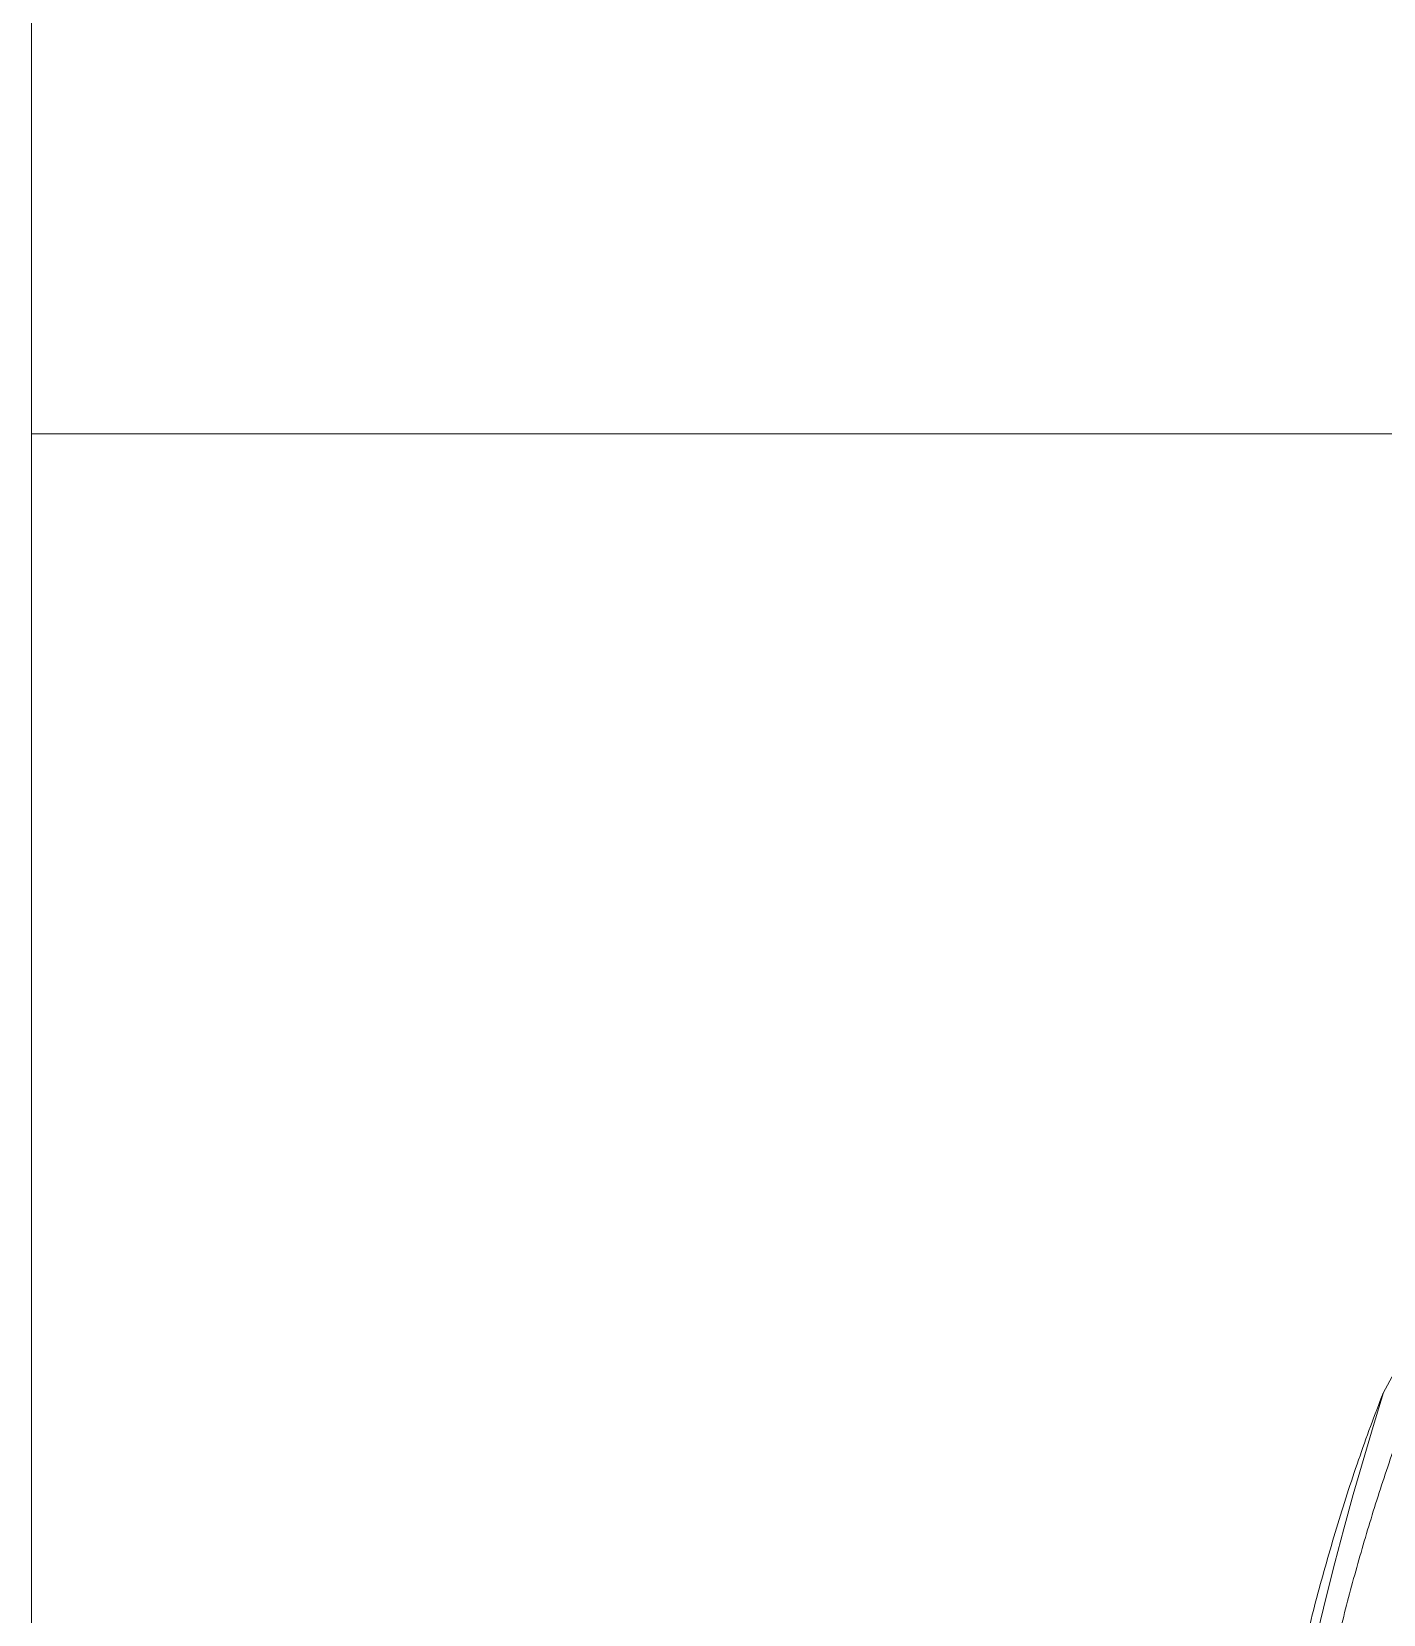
# Model space of a CAD drawing. Header units: metres. Extents: x -13933 to 152404, y -7861 to 21912.
# Drawn here: x 111523.3 to 111601.8, y 1844 to 1936 of the extents above; entities that cross this region are included whole.
import ezdxf
from ezdxf.xclip import XClip

# ---------------------------------------------------------------- set-up
doc = ezdxf.new("R2010")
doc.units = ezdxf.units.M
doc.header["$LTSCALE"] = 100
doc.header["$MEASUREMENT"] = 0
doc.header["$XCLIPFRAME"] = 0
doc.layers.get('0').update_dxf_attribs({"color": 9, "lineweight": 9})
for name, color, linetype, lineweight in [('04', 9, 'Continuous', 9), ('06D', 9, 'Continuous', 9), ('40M', 9, 'Continuous', 9)]:
    doc.layers.add(name, color=color, linetype=linetype, lineweight=lineweight)

# ---------------------------------------------------------------- blocks, each defined once
blk = doc.blocks.new('p-araba-polo')
for points, knots in [([(3.89681, 0), (3.89677, -0.01209), (3.89668, -0.03627), (3.89592, -0.07253), (3.89472, -0.10878), (3.893, -0.14501), (3.89078, -0.18122), (3.88803, -0.21739), (3.88473, -0.25351), (3.88084, -0.28957), (3.87635, -0.32556), (3.87122, -0.36147), (3.86539, -0.39727), (3.85883, -0.43294), (3.85148, -0.46846), (3.84326, -0.5038), (3.83413, -0.5389), (3.82397, -0.57372), (3.8128, -0.60824), (3.80432, -0.63088), (3.80008, -0.64221)], [0, 0, 0, 0, 0.055558, 0.111113, 0.166668, 0.222224, 0.277781, 0.333337, 0.388894, 0.44445, 0.500005, 0.55556, 0.611116, 0.666671, 0.722227, 0.777783, 0.833339, 0.888892, 0.944445, 1, 1, 1, 1]), ([(3.81742, -0.64441), (3.8199, -0.63799), (3.82486, -0.62513), (3.83179, -0.60561), (3.83837, -0.5859), (3.84459, -0.566), (3.85047, -0.54593), (3.85602, -0.52571), (3.86125, -0.50535), (3.86618, -0.48486), (3.87081, -0.46426), (3.87516, -0.44355), (3.87923, -0.42275), (3.88305, -0.40188), (3.88661, -0.38093), (3.88992, -0.35992), (3.893, -0.33887), (3.89585, -0.31777), (3.89848, -0.29664), (3.9009, -0.27548), (3.90311, -0.25429), (3.90512, -0.2331), (3.90693, -0.21189), (3.90856, -0.19068), (3.91, -0.16947), (3.91126, -0.14826), (3.91235, -0.12705), (3.91326, -0.10585), (3.914, -0.08466), (3.91457, -0.06348), (3.91498, -0.04231), (3.91523, -0.02115), (3.91526, -0.00705), (3.91528, 0)], [0, 0, 0, 0, 0.031503, 0.063111, 0.094824, 0.126637, 0.158547, 0.190546, 0.222628, 0.254786, 0.287011, 0.319297, 0.351636, 0.384021, 0.416445, 0.448899, 0.481372, 0.513858, 0.546357, 0.578861, 0.611362, 0.643854, 0.676332, 0.708795, 0.741239, 0.773662, 0.806063, 0.838441, 0.870794, 0.903125, 0.935433, 0.967723, 1, 1, 1, 1])]:
    blk.add_open_spline(points, degree=3, knots=knots)
for points in [[(3.81754, -0.64408), (3.81751, -0.64417), (3.81748, -0.64425), (3.81745, -0.64433), (3.81742, -0.64441)], [(3.81742, -0.64441), (3.81744, -0.64436), (3.81747, -0.6443), (3.81749, -0.64424), (3.81751, -0.64417)]]:
    blk.add_open_spline(points, degree=4)
at = {"layer": '40M'}
blk.add_lwpolyline([(2.34094, -0.8207), (2.66665, -0.81184), (2.85723, -0.80453), (2.90779, -0.7993), (2.9894, -0.81044), (3.11903, -0.81303), (3.30181, -0.81191), (3.45974, -0.8061), (3.56253, -0.7968), (3.63002, -0.78193), (3.68129, -0.75337), (3.70092, -0.75052), (3.74386, -0.73915), (3.77986, -0.71363), (3.81723, -0.64476, 0.152071), (3.81723, 0.64477, 0.097947)], format="xyb", dxfattribs=at)

msp = doc.modelspace()

# ---------------------------------------------------------------- linework, layer by layer
at = {"layer": '06D'}
for points in [[(112023.309, 2162.623), (112023.309, 1912.623), (111523.309, 1912.623), (111523.309, 2162.623)], [(112023.309, 1912.623), (112023.309, 1662.623), (111523.309, 1662.623), (111523.309, 1912.623)]]:
    msp.add_lwpolyline(points, close=True, dxfattribs=at)

# ---------------------------------------------------------------- block references
at = {"layer": '04'}
ref = msp.add_blockref('p-araba-polo', (111983.551, 1792.436), dxfattribs=dict(at, xscale=100, yscale=100, zscale=100, rotation=179.9999999998917))
XClip(ref).set_block_clipping_path([(-0.0924763951, -0.9835002962), (4.0650970395, 0.9845199444)])

doc.saveas('drawing.dxf')
